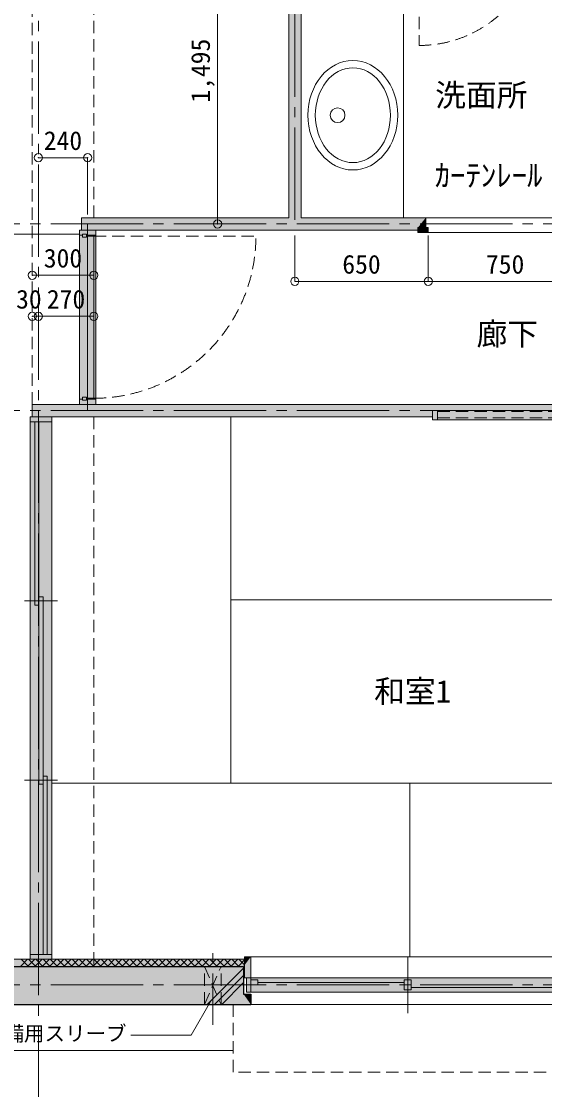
# Model space of a CAD drawing. Units: millimetres at full size, sheet at 1:50. Extents: x -9674 to 9699, y -6794 to 6791.
# Drawn here: x -2561 to -10, y -3449 to 1759 of the extents above; entities that cross this region are included whole.
import ezdxf
from ezdxf.enums import TextEntityAlignment as Align

# ---------------------------------------------------------------- set-up
doc = ezdxf.new("R2010")
doc.units = ezdxf.units.MM
doc.header["$LTSCALE"] = 50
doc.header["$PDMODE"] = 32
doc.header["$PDSIZE"] = 40
for name, pattern in [('CHAIN1', [8, 5, -1, 1, -1]), ('CHAIN2', [12, 9, -1, 1, -1]), ('DASHED1', [1.8, 1.2, -0.6])]:
    doc.linetypes.add(name, pattern=pattern)
for name, color, linetype, lineweight in [('1-0_芯', 7, 'CHAIN2', 9), ('1-1_躯体', 2, 'Continuous', 25), ('1-2_間仕切', 3, 'Continuous', 18), ('1-3_建具', 3, 'Continuous', 18), ('1-4_仕上げ', 4, 'Continuous', 9), ('1-5_設備', 7, 'Continuous', 9), ('1-6_ﾊﾞﾙｺﾆｰ・階段', 4, 'Continuous', 9), ('1-7_その他', 7, 'DASHED1', 9), ('1-8_ハッチ', 4, 'Continuous', 9), ('1-A_文字', 7, 'Continuous', 9), ('1-B_寸法', 7, 'Continuous', 9), ('1-C_梁', 7, 'DASHED1', 9)]:
    doc.layers.add(name, color=color, linetype=linetype, lineweight=lineweight)
for name, color, linetype in [('4-0', 1, 'Continuous'), ('4-1', 2, 'Continuous'), ('4-2', 4, 'Continuous'), ('4-F', 4, 'Continuous')]:
    doc.layers.add(name, color=color, linetype=linetype)
doc.styles.add('ＭＳ ゴシック', font='')
doc.styles.get('ＭＳ ゴシック').set_extended_font_data('MS Gothic')

msp = doc.modelspace()

# ---------------------------------------------------------------- linework, layer by layer
at = {"layer": '1-0_芯'}
for p, q in [((-2477.5, -4188.13), (-2477.5, 4241.87)), ((-1227.5, 4241.87), (-1227.5, 771.87)), ((-8417.5, 771.87), (8192.5, 771.87)), ((-2237.5, -138.13), (-2237.5, 771.87)), ((-8417.5, -138.13), (2822.5, -138.13)), ((-8417.5, -2938.13), (8192.5, -2938.13))]:
    msp.add_line(p, q, dxfattribs=at)
at = {"layer": '1-1_躯体'}
for p, q in [((-3708, -2848.13), (-1477.5, -2848.13)), ((-1477.5, -2848.13), (-1477.5, -2983.13)), ((-1477.5, -2983.13), (-1442.5, -2983.13)), ((-1442.5, -2983.13), (-1442.5, -3033.13)), ((-3708, -3033.13), (-1442.5, -3033.13))]:
    msp.add_line(p, q, dxfattribs=at)
at = {"layer": '1-2_間仕切'}
for p, q in [((-1257.5, 801.87), (-1257.5, 3131.87)), ((-1197.5, 2236.87), (-1197.5, 801.87)), ((-2267.5, 741.87), (-2267.5, 801.87)), ((-2267.5, 801.87), (-1257.5, 801.87)), ((-1197.5, 801.87), (-590, 801.87)), ((-590, 754.37), (-590, 801.87)), ((-627.5, 741.87), (-2267.5, 741.87)), ((-2507.5, -108.13), (242.5, -108.13)), ((-2507.5, -168.13), (-2507.5, -108.13)), ((-532.5, -138.13), (242.5, -138.13)), ((-2507.5, -168.13), (-557.5, -168.13))]:
    msp.add_line(p, q, dxfattribs=at)
at = {"layer": '1-3_建具', "color": 7, "linetype": 'DASHED1', "lineweight": 9}
for p, q in [((-622.5, 2231.87), (-622.5, 1641.87)), ((-2207.5, 711.87), (-1417.5, 711.87)), ((-532.5, -143.13), (242.5, -143.13)), ((-532.5, -173.13), (242.5, -173.13)), ((-1527.5, -3033.13), (-1527.5, -3363.13)), ((87.5, -3363.13), (-1527.5, -3363.13))]:
    msp.add_line(p, q, dxfattribs=at)
at = {"layer": '1-3_建具', "color": 7, "lineweight": 9}
for p, q in [((185, 801.87), (-590, 801.87)), ((-577.5, 729.37), (172.5, 729.37)), ((-2277.5, -83.13), (-2277.5, 716.87)), ((-2197.5, 716.87), (-2197.5, -83.13)), ((-557.5, -138.13), (-557.5, -163.13)), ((-532.5, -183.13), (-532.5, -138.13)), ((-2517.5, -2789.13), (-2517.5, -193.13)), ((-2412.5, -193.13), (-2412.5, -2789.13)), ((-532.5, -183.13), (1067.5, -183.13)), ((-2385, -1066.46), (-2545, -1066.46)), ((-2385, -1939.8), (-2545, -1939.8)), ((-1442.5, -2801.13), (87.5, -2801.13)), ((-677.5, -3076.61), (-677.5, -2799.65)), ((-1427.5, -2903.13), (-1462.5, -2903.13)), ((-1462.5, -2973.13), (-1462.5, -2903.13)), ((-1442.5, -2903.13), (-1442.5, -2973.13)), ((72.5, -2903.13), (-1427.5, -2903.13)), ((-1462.5, -2973.13), (-1427.5, -2973.13)), ((72.5, -2973.13), (-1427.5, -2973.13)), ((-1442.5, -3033.13), (87.5, -3033.13))]:
    msp.add_line(p, q, dxfattribs=at)
at = {"layer": '1-3_建具'}
for p, q in [((-2197.5, 741.87), (-2277.5, 741.87)), ((-2277.5, 741.87), (-2277.5, 716.87)), ((-2197.5, 741.87), (-2197.5, 716.87)), ((-577.5, 754.37), (-627.5, 754.37)), ((-627.5, 729.37), (-627.5, 754.37)), ((-577.5, 729.37), (-627.5, 729.37)), ((-577.5, 729.37), (-577.5, 754.37)), ((-2262.5, 716.87), (-2277.5, 716.87)), ((-2262.5, 706.87), (-2262.5, 721.87)), ((-2262.5, 721.87), (-2242.5, 721.87)), ((-2242.5, 706.87), (-2262.5, 706.87)), ((-2242.5, 721.87), (-2242.5, 706.87)), ((-2242.5, 716.87), (-2197.5, 716.87)), ((-2237.5, 711.87), (-2207.5, 711.87)), ((-2237.5, -78.13), (-2237.5, 711.87)), ((-2207.5, 711.87), (-2207.5, -78.13)), ((-2277.5, -83.13), (-2277.5, -108.13)), ((-2262.5, -83.13), (-2277.5, -83.13)), ((-2242.5, -73.13), (-2262.5, -73.13)), ((-2262.5, -88.13), (-2262.5, -73.13)), ((-2242.5, -88.13), (-2262.5, -88.13)), ((-2242.5, -88.13), (-2242.5, -73.13)), ((-2242.5, -83.13), (-2197.5, -83.13)), ((-2207.5, -78.13), (-2237.5, -78.13)), ((-557.5, -183.13), (-557.5, -138.13)), ((-2517.5, -193.13), (-2517.5, -168.13)), ((-2412.5, -168.13), (-2517.5, -168.13)), ((-2412.5, -193.13), (-2517.5, -193.13)), ((-2495, -193.13), (-2495, -1086.46)), ((-2475, -1086.46), (-2475, -193.13)), ((-2412.5, -193.13), (-2412.5, -168.13)), ((-532.5, -183.13), (-557.5, -183.13)), ((-2495, -1086.46), (-2475, -1086.46)), ((-2475, -1046.46), (-2455, -1046.46)), ((-2475, -1959.8), (-2475, -1046.46)), ((-2455, -1046.46), (-2455, -1959.8)), ((-2435, -1919.8), (-2455, -1919.8)), ((-2455, -1919.8), (-2455, -2789.13)), ((-2435, -2789.13), (-2435, -1919.8)), ((-2475, -1959.8), (-2455, -1959.8)), ((-2412.5, -2789.13), (-2517.5, -2789.13)), ((-2517.5, -2813.13), (-2517.5, -2789.13)), ((-2412.5, -2813.13), (-2412.5, -2789.13)), ((-1472.5, -2801.13), (-1472.5, -2903.13)), ((-1472.5, -2801.13), (-1442.5, -2801.13)), ((-1442.5, -2801.13), (-1442.5, -2903.13)), ((-2412.5, -2813.13), (-2517.5, -2813.13)), ((-1472.5, -2903.13), (-1442.5, -2903.13)), ((-1407.5, -2914.13), (-1442.5, -2914.13)), ((-1407.5, -2914.13), (-1407.5, -2938.13)), ((-695, -2962.13), (-695, -2914.13)), ((-695, -2914.13), (-660, -2914.13)), ((-1407.5, -2938.13), (-1442.5, -2938.13)), ((-695, -2926.13), (-1407.5, -2926.13)), ((-695, -2938.13), (-660, -2938.13)), ((52.5, -2950.13), (-660, -2950.13))]:
    msp.add_line(p, q, dxfattribs=at)
for points in [[(-2197.5, -83.13), (-2197.5, -108.13), (-2277.5, -108.13)], [(-532.5, -183.13), (-532.5, -138.13), (-557.5, -138.13)], [(-695, -2962.13), (-660, -2962.13), (-660, -2914.13)]]:
    msp.add_lwpolyline(points, dxfattribs=at)
at = {"layer": '1-3_建具', "color": 7, "linetype": 'DASHED1', "lineweight": 9}
for centre, radius, end in [((-622.5, 2231.87), 590, 0), ((-2207.5, 711.87), 790, 360)]:
    msp.add_arc(centre, radius, 270, end, dxfattribs=at)
at = {"layer": '1-4_仕上げ'}
for p, q in [((-1540, -168.13), (-1540, -1954.8)), ((-1540, -1061.46), (205, -1061.46)), ((-2412.5, -1954.8), (1077.5, -1954.8)), ((-667.5, -1954.8), (-667.5, -2801.13))]:
    msp.add_line(p, q, dxfattribs=at)
at = {"layer": '1-5_設備'}
msp.add_line((-3110.93, 721.87), (-2277.5, 721.87), dxfattribs=at)
msp.add_lwpolyline([(-1197.5, 1801.87), (-697.5, 1801.87), (-697.5, 801.87)], dxfattribs=at)
msp.add_circle((-1019.26, 1301.87), 36, dxfattribs=at)
for major_axis, ratio in [((0, -267), 0.8202), ((0, -231), 0.7922)]:
    msp.add_ellipse((-944.86, 1301.87), major_axis=major_axis, ratio=ratio, dxfattribs=at)
at = {"layer": '1-6_ﾊﾞﾙｺﾆｰ・階段', "color": 7}
msp.add_line((-3782.55, -3258.13), (-1527.5, -3258.13), dxfattribs=at)
at = {"layer": '1-7_その他', "linetype": 'CHAIN1'}
msp.add_line((-1627.5, -3133.13), (-1627.5, -2748.13), dxfattribs=at)
at = {"layer": '1-7_その他'}
for p, q in [((-1667.5, -3033.13), (-1587.5, -2848.13)), ((-1667.5, -2848.13), (-1587.5, -3033.13)), ((-1667.5, -3033.13), (-1667.5, -2848.13)), ((-1587.5, -3033.13), (-1587.5, -2848.13))]:
    msp.add_line(p, q, dxfattribs=at)
at = {"layer": '1-8_ハッチ'}
for p, q in [((-3743, -2813.13), (-1472.5, -2813.13)), ((-2565.29, -2848.13), (-2530.29, -2813.13)), ((-2560.88, -2813.13), (-2525.88, -2848.13)), ((-2529.93, -2848.13), (-2494.93, -2813.13)), ((-2525.53, -2813.13), (-2490.53, -2848.13)), ((-2494.58, -2848.13), (-2459.58, -2813.13)), ((-2490.17, -2813.13), (-2455.17, -2848.13)), ((-2459.22, -2848.13), (-2424.22, -2813.13)), ((-2454.81, -2813.13), (-2419.81, -2848.13)), ((-2423.87, -2848.13), (-2388.87, -2813.13)), ((-2419.46, -2813.13), (-2384.46, -2848.13)), ((-2388.51, -2848.13), (-2353.51, -2813.13)), ((-2384.1, -2813.13), (-2349.1, -2848.13)), ((-2353.16, -2848.13), (-2318.16, -2813.13)), ((-2348.75, -2813.13), (-2313.75, -2848.13)), ((-2317.8, -2848.13), (-2282.8, -2813.13)), ((-2313.39, -2813.13), (-2278.39, -2848.13)), ((-2282.45, -2848.13), (-2247.45, -2813.13)), ((-2278.04, -2813.13), (-2243.04, -2848.13)), ((-2247.09, -2848.13), (-2212.09, -2813.13)), ((-2242.68, -2813.13), (-2207.68, -2848.13)), ((-2211.73, -2848.13), (-2176.73, -2813.13)), ((-2207.33, -2813.13), (-2172.33, -2848.13)), ((-2176.38, -2848.13), (-2141.38, -2813.13)), ((-2171.97, -2813.13), (-2136.97, -2848.13)), ((-2141.02, -2848.13), (-2106.02, -2813.13)), ((-2136.62, -2813.13), (-2101.62, -2848.13)), ((-2105.67, -2848.13), (-2070.67, -2813.13)), ((-2101.26, -2813.13), (-2066.26, -2848.13)), ((-2070.31, -2848.13), (-2035.31, -2813.13)), ((-2065.91, -2813.13), (-2030.91, -2848.13)), ((-2034.96, -2848.13), (-1999.96, -2813.13)), ((-2030.55, -2813.13), (-1995.55, -2848.13)), ((-1999.6, -2848.13), (-1964.6, -2813.13)), ((-1995.2, -2813.13), (-1960.2, -2848.13)), ((-1964.25, -2848.13), (-1929.25, -2813.13)), ((-1959.84, -2813.13), (-1924.84, -2848.13)), ((-1928.89, -2848.13), (-1893.89, -2813.13)), ((-1924.48, -2813.13), (-1889.48, -2848.13)), ((-1893.54, -2848.13), (-1858.54, -2813.13)), ((-1889.13, -2813.13), (-1854.13, -2848.13)), ((-1858.18, -2848.13), (-1823.18, -2813.13)), ((-1853.77, -2813.13), (-1818.77, -2848.13)), ((-1822.83, -2848.13), (-1787.83, -2813.13)), ((-1818.42, -2813.13), (-1783.42, -2848.13)), ((-1787.47, -2848.13), (-1752.47, -2813.13)), ((-1783.06, -2813.13), (-1748.06, -2848.13)), ((-1752.12, -2848.13), (-1717.12, -2813.13)), ((-1747.71, -2813.13), (-1712.71, -2848.13)), ((-1716.76, -2848.13), (-1681.76, -2813.13)), ((-1712.35, -2813.13), (-1677.35, -2848.13)), ((-1681.4, -2848.13), (-1646.4, -2813.13)), ((-1677, -2813.13), (-1642, -2848.13)), ((-1654.27, -3033.13), (-1477.5, -2856.36)), ((-1646.05, -2848.13), (-1611.05, -2813.13)), ((-1641.64, -2813.13), (-1606.64, -2848.13)), ((-1610.69, -2848.13), (-1575.69, -2813.13)), ((-1606.29, -2813.13), (-1571.29, -2848.13)), ((-1575.34, -2848.13), (-1540.34, -2813.13)), ((-1570.93, -2813.13), (-1535.93, -2848.13)), ((-1539.98, -2848.13), (-1504.98, -2813.13)), ((-1535.58, -2813.13), (-1500.58, -2848.13)), ((-1504.63, -2848.13), (-1472.5, -2816)), ((-1500.22, -2813.13), (-1472.5, -2840.85)), ((-1618.92, -3033.13), (-1477.5, -2891.71)), ((-1583.56, -3033.13), (-1477.5, -2927.07))]:
    msp.add_line(p, q, dxfattribs=at)
at = {"layer": '1-A_文字'}
for p, q in [((-1633.42, -3010.4), (-1733.36, -3183.49)), ((-1733.36, -3183.49), (-2026.22, -3183.49))]:
    msp.add_line(p, q, dxfattribs=at)
at = {"layer": '1-B_寸法'}
for p, q in [((-1604.24, 2266.87), (-1604.24, 771.87)), ((-577.5, 715.99), (-577.5, 491.87)), ((-2507.5, 521.64), (-2207.5, 521.64)), ((-577.5, 491.87), (172.5, 491.87)), ((-2507.5, 321.64), (-2477.5, 321.64)), ((-2477.5, 321.64), (-2207.5, 321.64))]:
    msp.add_line(p, q, dxfattribs=at)
for points in [[(-2237.5, 817.75), (-2237.5, 1094.76), (-2477.5, 1094.76)], [(-1227.5, 715.99), (-1227.5, 491.87), (-577.5, 491.87)]]:
    msp.add_lwpolyline(points, dxfattribs=at)
at = {"layer": '1-B_寸法', "color": 3}
for p in [(-2477.5, 1094.76), (-2237.5, 1094.76), (-1604.24, 771.87), (-2507.5, 521.64), (-2207.5, 521.64), (-1227.5, 491.87), (-577.5, 491.87), (-2507.5, 321.64), (-2477.5, 321.64), (-2207.5, 321.64)]:
    msp.add_point(p, dxfattribs=at)
at = {"layer": '1-C_梁'}
for p, q in [((-2507.5, -108.13), (-2507.5, 3111.87)), ((-2207.5, 801.87), (-2207.5, 3111.87)), ((-2207.5, -168.13), (-2207.5, -2848.13))]:
    msp.add_line(p, q, dxfattribs=at)
at = {"layer": '4-0'}
for points in [[(-3708, -2848.13), (-3708, -3033.13), (-1442.5, -3033.13)], [(-1477.5, -2983.13), (-1477.5, -2848.13), (-3708, -2848.13)], [(-1477.5, -2983.13), (-3708, -2848.13), (-1442.5, -3033.13)], [(-1442.5, -3033.13), (-1442.5, -2983.13), (-1477.5, -2983.13)]]:
    msp.add_solid(points, dxfattribs=at)
at = {"layer": '4-1'}
msp.add_solid([(-1462.5, -2903.18), (-1462.5, -2973.13), (107.5, -2903.13), (107.5, -2973.13)], dxfattribs=at)
at = {"layer": '4-2'}
for points in [[(-1257.5, 3116.87), (-1197.5, 3116.87), (-1257.5, 801.87), (-1197.5, 801.87)], [(-627.5, 754.37), (-2267.5, 741.87), (-2267.5, 801.87)], [(-627.5, 754.37), (-2267.5, 801.87), (-590, 801.87)], [(-590, 801.87), (-590, 754.37), (-627.5, 754.37)], [(-2277.5, 741.87), (-2197.5, 741.87), (-2277.5, -108.13), (-2197.5, -108.13)], [(-627.5, 754.37), (-627.5, 741.87), (-2267.5, 741.87)], [(-627.5, 729.37), (-627.5, 754.37), (-577.5, 729.37), (-577.5, 754.37)], [(-2507.5, -168.13), (-2507.5, -108.13), (242.5, -108.13)], [(242.5, -108.13), (-557.5, -168.13), (-2507.5, -168.13)], [(242.5, -108.13), (1092.5, -183.13), (-557.5, -183.13)], [(242.5, -108.13), (-557.5, -183.13), (-557.5, -168.13)], [(-2517.5, -168.13), (-2412.5, -168.13), (-2517.5, -2813.13), (-2412.5, -2813.13)]]:
    msp.add_solid(points, dxfattribs=at)
at = {"layer": '4-F'}
for points in [[(-1477.55, -2903.22), (-1442.5, -2903.13), (-1442.5, -2801.13)], [(-1477.5, -2848.13), (-1477.55, -2903.22), (-1442.5, -2801.13)], [(-1477.5, -2848.13), (-1442.5, -2801.13), (-1472.5, -2813.13)], [(-1442.5, -2801.13), (-1472.5, -2801.13), (-1472.5, -2813.13)], [(-1477.5, -2848.13), (-1472.5, -2813.13), (-3743, -2813.13)], [(-3743, -2813.13), (-3708, -2848.13), (-1477.5, -2848.13)]]:
    msp.add_solid(points, dxfattribs=at)

# ---------------------------------------------------------------- texts
at = {"layer": '1-A_文字', "style": 'ＭＳ ゴシック'}
for s, height, p in [('洗面所', 110, (-543.79, 1311.97)), ('ｶｰﾃﾝﾚｰﾙ', 110, (-546, 921)), ('廊下', 110, (-342.09, 147.16)), ('和室1', 110, (-841.04, -1594.7)), ('設備用スリーブ', 73.31, (-2747.94, -3233.43))]:
    msp.add_text(s, height=height, dxfattribs=at).set_placement(p, align=Align.BOTTOM_LEFT)
at = {"layer": '1-B_寸法', "style": 'ＭＳ ゴシック'}
msp.add_text('1,495', height=91.64, rotation=90, dxfattribs=at).set_placement((-1614.24, 1363.12), align=Align.BOTTOM_LEFT)
for s, p in [('240', (-2451.25, 1104.76)), ('300', (-2451.25, 531.64)), ('650', (-996.25, 501.87)), ('750', (-296.25, 501.87)), ('30', (-2586.26, 331.64)), ('270', (-2436.25, 331.64))]:
    msp.add_text(s, height=91.64, dxfattribs=at).set_placement(p, align=Align.BOTTOM_LEFT)

doc.saveas('drawing.dxf')
